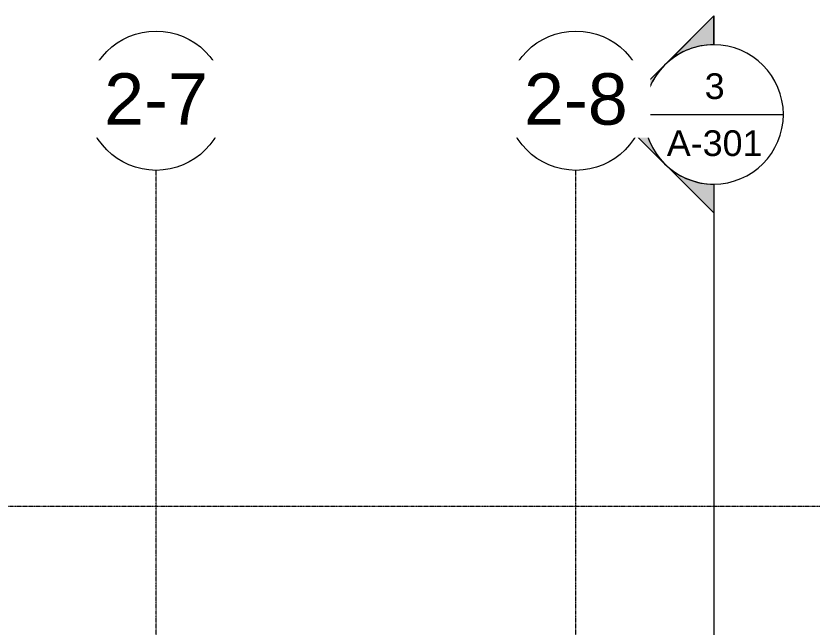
# Model space of a CAD drawing. Header units: inches. Extents: x -23227 to -2744, y -314 to 853.
# Drawn here: x -17783 to -17234, y 175 to 596 of the extents above; entities that cross this region are included whole.
import ezdxf

# ---------------------------------------------------------------- set-up
doc = ezdxf.new("R2010")
doc.units = ezdxf.units.IN
doc.header["$MEASUREMENT"] = 0
doc.linetypes.add('Grid Line 1_2_', pattern=[0.875, 0.5, -0.125, 0.125, -0.125])
for name, color, linetype, lineweight in [('A-FLOR-LEVL', 51, 'Continuous', 9), ('G-ANNO-SYMB', 111, 'Continuous', 9), ('S-GRID', 1, 'Continuous', 9), ('S-GRID-IDEN', 1, 'Continuous', 9)]:
    doc.layers.add(name, color=color, linetype=linetype, lineweight=lineweight)
doc.styles.add('Arial_1', font='arial.ttf', dxfattribs={"height": 35.407186})
doc.styles.add('Arial_2', font='arial.ttf', dxfattribs={"height": 17.703593})

# ---------------------------------------------------------------- blocks, each defined once
blk = doc.blocks.new('Grid - Grid Head - Circle-14747-Section 8')
at = {"layer": 'S-GRID-IDEN'}
blk.add_circle((-23085.89, 537.49), 48, dxfattribs=at)
blk = doc.blocks.new('Section - Section Head - Filled-1526-Section 8')
at = {"layer": 'G-ANNO-SYMB'}
h = blk.add_hatch(color=256, dxfattribs=at)
edge = h.paths.add_edge_path(flags=0)
edge.add_arc((-24148.84, 528), 48.06, 90, 132.0784, ccw=False)
edge.add_line((-24148.84, 576.06), (-24148.84, 595.88))
edge.add_line((-24148.84, 595.88), (-24181.04, 563.67))
h = blk.add_hatch(color=256, dxfattribs=at)
edge = h.paths.add_edge_path(flags=0)
edge.add_line((-24182.78, 561.94), (-24216.72, 528))
edge.add_line((-24216.72, 528), (-24196.84, 528))
edge.add_arc((-24148.84, 528), 48, 135, 180, ccw=False)
h = blk.add_hatch(color=256, dxfattribs=at)
edge = h.paths.add_edge_path(flags=0)
edge.add_arc((-24148.84, 528), 48, 180, 225, ccw=False)
edge.add_line((-24196.84, 528), (-24216.72, 528))
edge.add_line((-24216.72, 528), (-24182.78, 494.06))
h = blk.add_hatch(color=256, dxfattribs=at)
edge = h.paths.add_edge_path(flags=0)
edge.add_line((-24181.04, 492.33), (-24148.84, 460.12))
edge.add_line((-24148.84, 460.12), (-24148.84, 479.94))
edge.add_arc((-24148.84, 528), 48.06, 227.9216, 270, ccw=False)
for p, q in [((-24216.72, 528), (-24148.84, 595.88)), ((-24181.04, 563.67), (-24148.84, 595.88)), ((-24148.84, 576), (-24148.84, 595.88)), ((-24148.84, 595.88), (-24148.84, 576.06)), ((-24216.72, 528), (-24182.78, 561.94)), ((-24216.72, 528), (-24148.84, 460.12)), ((-24196.84, 528), (-24216.72, 528)), ((-24182.78, 494.06), (-24216.72, 528)), ((-24216.72, 528), (-24196.84, 528)), ((-24148.84, 460.12), (-24181.04, 492.33)), ((-24148.84, 480), (-24148.84, 460.12)), ((-24148.84, 479.94), (-24148.84, 460.12))]:
    blk.add_line(p, q, dxfattribs=at)
for radius, start, end in [(48, 90, 270), (48.06, 90, 132.0784), (48, 270, 90), (48, 135, 180), (48, 180, 225), (48.06, 227.9216, 270)]:
    blk.add_arc((-24148.84, 528), radius, start, end, dxfattribs=at)

msp = doc.modelspace()

# ---------------------------------------------------------------- linework, layer by layer
at = {"layer": 'A-FLOR-LEVL', "linetype": 'Grid Line 1_2_'}
msp.add_line((-19710.13206, 258), (-14899.76744, 258), dxfattribs=at)
at = {"layer": 'G-ANNO-SYMB'}
msp.add_line((-17301.64372, 480), (-17301.64372, -26.70379), dxfattribs=at)
at = {"layer": 'S-GRID', "linetype": 'Grid Line 1_2_'}
for p, q in [((-17686.19863, -273.16081), (-17686.19863, 489.49301)), ((-17686.19863, -273.16081), (-17686.19863, 489.49301)), ((-17396.69863, -273.16081), (-17396.69863, 489.49301)), ((-17396.69863, -273.16081), (-17396.69863, 489.49301))]:
    msp.add_line(p, q, dxfattribs=at)

# ---------------------------------------------------------------- block references
at = {"layer": 'S-GRID-IDEN'}
for p in [(5399.6916, 0), (5689.1916, 0)]:
    msp.add_blockref('Grid - Grid Head - Circle-14747-Section 8', p, dxfattribs=at)

# ---------------------------------------------------------------- texts
at = {"layer": 'G-ANNO-SYMB', "attachment_point": 2, "line_spacing_factor": 0.938532, "style": 'Arial_2'}
for s, insert, char_height, width in [('3', (-17301.02898, 556.33825), 17.70359, 16.416), ('A-301', (-17301.02898, 517.06576), 17.703593, 78.624)]:
    msp.add_mtext(s, dxfattribs=dict(at, insert=insert, char_height=char_height, width=width))

# ---------------------------------------------------------------- next in the draw order: texts
at = {"layer": 'S-GRID-IDEN', "char_height": 35.407186, "width": 85.104, "attachment_point": 2, "line_spacing_factor": 0.938532, "style": 'Arial_1', "bg_fill": 3, "box_fill_scale": 1.25, "bg_fill_color": 0, "bg_fill_transparency": 0}
for s, insert in [('1-7', (-17686.20786, 556.36675)), ('1-8', (-17396.70786, 556.36675))]:
    msp.add_mtext(s, dxfattribs=dict(at, insert=insert))

# ---------------------------------------------------------------- next in the draw order: linework, layer by layer
at = {"layer": 'G-ANNO-SYMB'}
msp.add_line((-17349.64372, 528), (-17253.64372, 528), dxfattribs=at)

# ---------------------------------------------------------------- next in the draw order: block references
msp.add_blockref('Section - Section Head - Filled-1526-Section 8', (6847.1916, 0), dxfattribs=at)
at = {"layer": 'S-GRID-IDEN'}
for p in [(5399.6916, 0), (5689.1916, 0)]:
    msp.add_blockref('Grid - Grid Head - Circle-14747-Section 8', p, dxfattribs=at)

# ---------------------------------------------------------------- next in the draw order: texts
at = {"layer": 'S-GRID-IDEN', "char_height": 35.407186, "width": 85.104, "attachment_point": 2, "line_spacing_factor": 0.938532, "style": 'Arial_1', "bg_fill": 3, "box_fill_scale": 1.25, "bg_fill_color": 0, "bg_fill_transparency": 0}
for s, insert in [('2-7', (-17686.20786, 556.36675)), ('2-8', (-17396.70786, 556.36675))]:
    msp.add_mtext(s, dxfattribs=dict(at, insert=insert))

doc.saveas('drawing.dxf')
